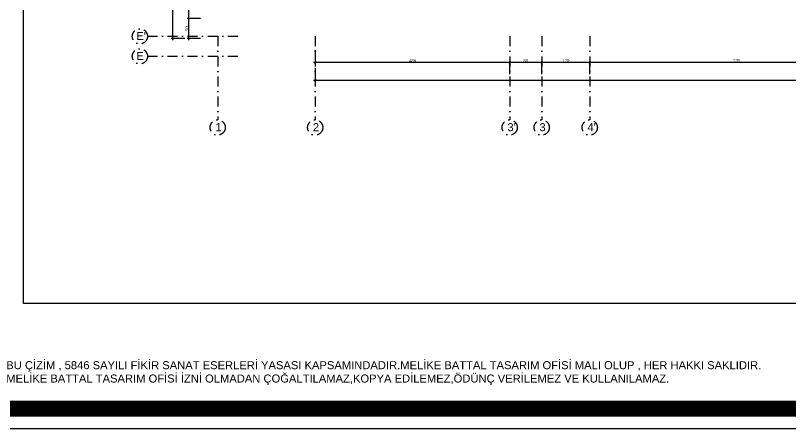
# Model space of a CAD drawing. Header units: millimetres. Extents: x -29311 to -3405, y 28913 to 42880.
# Drawn here: x -19560 to -17624, y 33829 to 34862 of the extents above; entities that cross this region are included whole.
import ezdxf

# ---------------------------------------------------------------- set-up
doc = ezdxf.new("R2010")
doc.units = ezdxf.units.MM
doc.linetypes.add('DASHDOT', pattern=[1, 0.5, -0.25, 0, -0.25])
doc.linetypes.add('DASHDOT2', pattern=[0.5, 0.25, -0.125, 0, -0.125])
for name, color, linetype in [('A-AKS', 57, 'DASHDOT'), ('A-AKS.', 57, 'DASHDOT2'), ('Yazılar', 253, 'Continuous')]:
    doc.layers.add(name, color=color, linetype=linetype)
doc.layers.add('olcu-plan', color=7, linetype='Continuous', lineweight=20)
doc.styles.get("Standard").update_dxf_attribs({"font": 'arial.ttf'})
doc.styles.add('text1', font='arial.ttf')
doc.styles.add('YAZ-50', font='times.ttf', dxfattribs={"width": 0.9})
doc.dimstyles.new('1-50-plan', dxfattribs={"dimtxt": 8, "dimasz": 6, "dimexe": 4, "dimexo": 4, "dimgap": 0.00625, "dimtad": 1, "dimdec": 0, "dimrnd": 0.0005, "dimzin": 9, "dimdsep": 46, "dimtxsty": 'YAZ-50', "dimblk": 'ARCHTICK', "dimcen": 0.025, "dimdle": 4, "dimadec": 0, "dimazin": 0, "dimtfac": 1, "dimtdec": 0, "dimtmove": 0, "dimatfit": 3, "dimfxl": 30, "dimfxlon": 1, "dimarcsym": 0})

# ---------------------------------------------------------------- blocks, each defined once
blk = doc.blocks.new('ANTET')
at = {"color": 251, "const_width": 20, "elevation": 0}
blk.add_lwpolyline([(-18595.04, -50619.36), (-18595.04, -52600.11), (-14668.24, -52600.11), (-14668.24, -50619.36)], close=True, dxfattribs=at)
at = {"layer": 'Yazılar', "elevation": 0}
for points in [[(-18620.04, -50594.36), (-18620.04, -52625.11), (-14643.24, -52625.11), (-14643.24, -50594.36)], [(-18397.88, -50768.01), (-14785.5, -50768.01), (-14785.5, -52468.87), (-18397.88, -52468.87)]]:
    blk.add_lwpolyline(points, close=True, dxfattribs=at)
at = {"layer": 'Yazılar', "insert": (-18419.53, -52540.96, 0), "char_height": 10, "width": 1677.6011, "attachment_point": 1}
blk.add_mtext('{\\fArial|b0|i0|c162|p34;BU ÇİZİM , 5846 SAYILI FİKİR SANAT ESERLERİ YASASI KAPSAMINDADIR.MELİKE BATTAL TASARIM OFİSİ MALI OLUP , HER HAKKI SAKLIDIR.\\PMELİKE BATTAL TASARIM OFİSİ İZNİ OLMADAN ÇOĞALTILAMAZ,KOPYA EDİLEMEZ,ÖDÜNÇ VERİLEMEZ VE KULLANILAMAZ.}', dxfattribs=at)
blk = doc.blocks.new('_ArchTick')
at = {"color": 0, "linetype": 'ByBlock', "const_width": 0.15}
blk.add_lwpolyline([(-0.5, -0.5), (0.5, 0.5)], dxfattribs=at)
blk = doc.blocks.new('*D421')
at = {"layer": 'DEFPOINTS', "color": 0, "transparency": 16777216}
for p in [(-19055.3, 35374.7), (-19127.9, 34853.8), (-19055.3, 34853.8)]:
    blk.add_point(p, dxfattribs=at)
at = {"layer": 'olcu-plan', "color": 0, "lineweight": -2, "transparency": 16777216}
for p, q in [((-19097.9, 35374.7), (-19131.9, 35374.7)), ((-19127.9, 35378.7), (-19127.9, 34849.8)), ((-19097.9, 34853.8), (-19131.9, 34853.8))]:
    blk.add_line(p, q, dxfattribs=at)
at = {"layer": 'olcu-plan', "color": 0, "lineweight": -2, "transparency": 16777216, "xscale": 6, "yscale": 6, "zscale": 6}
for p, rotation in [((-19127.9, 35374.7), 90), ((-19127.9, 34853.8), 270)]:
    blk.add_blockref('_ArchTick', p, dxfattribs=dict(at, rotation=rotation))
at = {"layer": 'olcu-plan', "color": 0, "transparency": 16777216, "insert": (-19132, 35114.3), "char_height": 8, "attachment_point": 5, "rotation": 90, "style": 'YAZ-50'}
blk.add_mtext('521', dxfattribs=at)
blk = doc.blocks.new('*D422')
at = {"layer": 'DEFPOINTS', "color": 0, "transparency": 16777216}
for p in [(-19055.3, 34853.8), (-19127.9, 34803.8), (-18805.2, 34803.8)]:
    blk.add_point(p, dxfattribs=at)
at = {"layer": 'olcu-plan', "color": 0, "lineweight": -2, "transparency": 16777216}
for p, q in [((-19097.9, 34853.8), (-19131.9, 34853.8)), ((-19127.9, 34857.8), (-19127.9, 34799.8)), ((-19097.9, 34803.8), (-19131.9, 34803.8))]:
    blk.add_line(p, q, dxfattribs=at)
at = {"layer": 'olcu-plan', "color": 0, "lineweight": -2, "transparency": 16777216, "xscale": 6, "yscale": 6, "zscale": 6}
for p, rotation in [((-19127.9, 34853.8), 90), ((-19127.9, 34803.8), 270)]:
    blk.add_blockref('_ArchTick', p, dxfattribs=dict(at, rotation=rotation))
at = {"layer": 'olcu-plan', "color": 0, "transparency": 16777216, "insert": (-19132, 34828.8), "char_height": 8, "attachment_point": 5, "rotation": 90, "style": 'YAZ-50'}
blk.add_mtext('50', dxfattribs=at)
blk = doc.blocks.new('*D423')
at = {"layer": 'DEFPOINTS', "color": 0, "transparency": 16777216}
for p in [(-19055.3, 36908.8), (-19167.8, 34803.8), (-18805.2, 34803.8)]:
    blk.add_point(p, dxfattribs=at)
at = {"layer": 'olcu-plan', "color": 0, "lineweight": -2, "transparency": 16777216}
for p, q in [((-19137.8, 36908.8), (-19171.8, 36908.8)), ((-19167.8, 36912.8), (-19167.8, 34799.8)), ((-19137.8, 34803.8), (-19171.8, 34803.8))]:
    blk.add_line(p, q, dxfattribs=at)
at = {"layer": 'olcu-plan', "color": 0, "lineweight": -2, "transparency": 16777216, "xscale": 6, "yscale": 6, "zscale": 6}
for p, rotation in [((-19167.8, 36908.8), 90), ((-19167.8, 34803.8), 270)]:
    blk.add_blockref('_ArchTick', p, dxfattribs=dict(at, rotation=rotation))
at = {"layer": 'olcu-plan', "color": 0, "transparency": 16777216, "insert": (-19171.8, 35856.3), "char_height": 8, "attachment_point": 5, "rotation": 90, "style": 'YAZ-50'}
blk.add_mtext('2105', dxfattribs=at)
blk = doc.blocks.new('*D424')
at = {"layer": 'DEFPOINTS', "color": 0, "transparency": 16777216}
for p in [(-18811.7, 34795.5), (-18325.7, 34744.7), (-18325.7, 34484.3)]:
    blk.add_point(p, dxfattribs=at)
at = {"layer": 'olcu-plan', "color": 0, "lineweight": -2, "transparency": 16777216}
for p, q in [((-18811.7, 34774.7), (-18811.7, 34740.7)), ((-18815.7, 34744.7), (-18321.7, 34744.7)), ((-18325.7, 34714.7), (-18325.7, 34748.7))]:
    blk.add_line(p, q, dxfattribs=at)
at = {"layer": 'olcu-plan', "color": 0, "lineweight": -2, "transparency": 16777216, "xscale": 6, "yscale": 6, "zscale": 6, "rotation": 180}
blk.add_blockref('_ArchTick', (-18811.7, 34744.7), dxfattribs=at)
at = {"layer": 'olcu-plan', "color": 0, "lineweight": -2, "transparency": 16777216, "xscale": 6, "yscale": 6, "zscale": 6}
blk.add_blockref('_ArchTick', (-18325.7, 34744.7), dxfattribs=at)
at = {"layer": 'olcu-plan', "color": 0, "transparency": 16777216, "insert": (-18568.7, 34748.7), "char_height": 8, "attachment_point": 5, "style": 'YAZ-50'}
blk.add_mtext('486', dxfattribs=at)
blk = doc.blocks.new('*D425')
at = {"layer": 'DEFPOINTS', "color": 0, "transparency": 16777216}
for p in [(-18245.7, 34744.7), (-18325.7, 34484.3), (-18245.7, 34484.3)]:
    blk.add_point(p, dxfattribs=at)
at = {"layer": 'olcu-plan', "color": 0, "lineweight": -2, "transparency": 16777216}
for p, q in [((-18329.7, 34744.7), (-18241.7, 34744.7)), ((-18325.7, 34714.7), (-18325.7, 34748.7)), ((-18245.7, 34714.7), (-18245.7, 34748.7))]:
    blk.add_line(p, q, dxfattribs=at)
at = {"layer": 'olcu-plan', "color": 0, "lineweight": -2, "transparency": 16777216, "xscale": 6, "yscale": 6, "zscale": 6, "rotation": 180}
blk.add_blockref('_ArchTick', (-18325.7, 34744.7), dxfattribs=at)
at = {"layer": 'olcu-plan', "color": 0, "lineweight": -2, "transparency": 16777216, "xscale": 6, "yscale": 6, "zscale": 6}
blk.add_blockref('_ArchTick', (-18245.7, 34744.7), dxfattribs=at)
at = {"layer": 'olcu-plan', "color": 0, "transparency": 16777216, "insert": (-18285.7, 34748.7), "char_height": 8, "attachment_point": 5, "style": 'YAZ-50'}
blk.add_mtext('80', dxfattribs=at)
blk = doc.blocks.new('*D426')
at = {"layer": 'DEFPOINTS', "color": 0, "transparency": 16777216}
for p in [(-18125.7, 34744.7), (-18245.7, 34484.3), (-18125.7, 34489)]:
    blk.add_point(p, dxfattribs=at)
at = {"layer": 'olcu-plan', "color": 0, "lineweight": -2, "transparency": 16777216}
for p, q in [((-18249.7, 34744.7), (-18121.7, 34744.7)), ((-18245.7, 34714.7), (-18245.7, 34748.7)), ((-18125.7, 34714.7), (-18125.7, 34748.7))]:
    blk.add_line(p, q, dxfattribs=at)
at = {"layer": 'olcu-plan', "color": 0, "lineweight": -2, "transparency": 16777216, "xscale": 6, "yscale": 6, "zscale": 6, "rotation": 180}
blk.add_blockref('_ArchTick', (-18245.7, 34744.7), dxfattribs=at)
at = {"layer": 'olcu-plan', "color": 0, "lineweight": -2, "transparency": 16777216, "xscale": 6, "yscale": 6, "zscale": 6}
blk.add_blockref('_ArchTick', (-18125.7, 34744.7), dxfattribs=at)
at = {"layer": 'olcu-plan', "color": 0, "transparency": 16777216, "insert": (-18185.7, 34748.7), "char_height": 8, "attachment_point": 5, "style": 'YAZ-50'}
blk.add_mtext('120', dxfattribs=at)
blk = doc.blocks.new('*D427')
at = {"layer": 'DEFPOINTS', "color": 0, "transparency": 16777216}
for p in [(-17391.2, 34744.7), (-17391.2, 34513.6), (-18125.7, 34489)]:
    blk.add_point(p, dxfattribs=at)
at = {"layer": 'olcu-plan', "color": 0, "lineweight": -2, "transparency": 16777216}
for p, q in [((-18129.7, 34744.7), (-17387.2, 34744.7)), ((-18125.7, 34714.7), (-18125.7, 34748.7)), ((-17391.2, 34714.7), (-17391.2, 34748.7))]:
    blk.add_line(p, q, dxfattribs=at)
at = {"layer": 'olcu-plan', "color": 0, "lineweight": -2, "transparency": 16777216, "xscale": 6, "yscale": 6, "zscale": 6, "rotation": 180}
blk.add_blockref('_ArchTick', (-18125.7, 34744.7), dxfattribs=at)
at = {"layer": 'olcu-plan', "color": 0, "lineweight": -2, "transparency": 16777216, "xscale": 6, "yscale": 6, "zscale": 6}
blk.add_blockref('_ArchTick', (-17391.2, 34744.7), dxfattribs=at)
at = {"layer": 'olcu-plan', "color": 0, "transparency": 16777216, "insert": (-17758.5, 34748.8), "char_height": 8, "attachment_point": 5, "style": 'YAZ-50'}
blk.add_mtext('735', dxfattribs=at)
blk = doc.blocks.new('*D441')
at = {"layer": 'DEFPOINTS', "color": 0, "transparency": 16777216}
for p in [(-18811.7, 34795.5), (-13798.7, 34795.5), (-13798.7, 34699.7)]:
    blk.add_point(p, dxfattribs=at)
at = {"layer": 'olcu-plan', "color": 0, "lineweight": -2, "transparency": 16777216}
for p, q in [((-18811.7, 34729.7), (-18811.7, 34695.7)), ((-13798.7, 34729.7), (-13798.7, 34695.7)), ((-18815.7, 34699.7), (-13794.7, 34699.7))]:
    blk.add_line(p, q, dxfattribs=at)
at = {"layer": 'olcu-plan', "color": 0, "lineweight": -2, "transparency": 16777216, "xscale": 6, "yscale": 6, "zscale": 6, "rotation": 180}
blk.add_blockref('_ArchTick', (-18811.7, 34699.7), dxfattribs=at)
at = {"layer": 'olcu-plan', "color": 0, "lineweight": -2, "transparency": 16777216, "xscale": 6, "yscale": 6, "zscale": 6}
blk.add_blockref('_ArchTick', (-13798.7, 34699.7), dxfattribs=at)
at = {"layer": 'olcu-plan', "color": 0, "transparency": 16777216, "insert": (-16305.2, 34703.8), "char_height": 8, "attachment_point": 5, "style": 'YAZ-50'}
blk.add_mtext('5013', dxfattribs=at)
blk = doc.blocks.new('AKS')
at = {"layer": 'A-AKS.', "ltscale": 100}
for p, q in [((-175.3, 50), (50, 50)), ((0, 50), (0, -158.9)), ((243.6, 50), (243.6, -158.9)), ((729.5, 50), (729.5, -158.9)), ((809.5, 50), (809.5, -158.9)), ((929.5, 50), (929.5, -158.9)), ((-175.3, 0), (50, 0))]:
    blk.add_line(p, q, dxfattribs=at)
for centre in [(-194.3, 50), (-194.3, 0), (0, -177.9), (243.6, -177.9), (729.5, -177.9), (809.5, -177.9), (929.5, -177.9)]:
    blk.add_circle(centre, 19, dxfattribs=at)
at = {"layer": 'A-AKS.', "ltscale": 100, "char_height": 20, "width": 18.894, "attachment_point": 1, "style": 'text1'}
for s, insert in [("E'", (-203.2, 60.8)), ('E', (-203.2, 10.8)), ('1', (-5.8, -167.1)), ('2', (237.8, -167.1)), ("3'", (723.8, -167.1)), ('3', (803.8, -167.1)), ("4'", (923.8, -167.1))]:
    blk.add_mtext(s, dxfattribs=dict(at, insert=insert))

msp = doc.modelspace()

# ---------------------------------------------------------------- block references
at = {"xscale": 2, "yscale": 2, "zscale": 2}
msp.add_blockref('ANTET', (17255.54, 139079.37, 0), dxfattribs=at)
at = {"layer": 'A-AKS'}
msp.add_blockref('AKS', (-19055.29, 34759.57), dxfattribs=at)

# ---------------------------------------------------------------- dimensions: what is measured, and where the dimension line sits
at = {"layer": 'olcu-plan'}
for base, p1, p2, picture, middle in [((-19167.77, 34803.85), (-19055.29, 36908.8), (-18805.18, 34803.85), '*D423', (-19171.84, 35856.32)), ((-19127.91, 34853.85), (-19055.29, 35374.66), (-19055.29, 34853.85), '*D421', (-19131.99, 35114.26)), ((-19127.91, 34803.85), (-19055.29, 34853.85), (-18805.18, 34803.85), '*D422', (-19131.99, 34828.85))]:
    dim = msp.add_linear_dim(base=base, p1=p1, p2=p2, angle=90, dimstyle='1-50-plan', dxfattribs=at)
    dim.commit()
    dim.dimension.update_dxf_attribs({"geometry": picture, "text_midpoint": middle})
for base, p1, p2, picture, middle in [((-18325.74, 34744.67), (-18811.7, 34795.51), (-18325.74, 34484.26), '*D424', (-18568.72, 34748.75)), ((-13798.7, 34699.74), (-18811.7, 34795.51), (-13798.7, 34795.51), '*D441', (-16305.2, 34703.82)), ((-18245.74, 34744.67), (-18325.74, 34484.26), (-18245.74, 34484.26), '*D425', (-18285.74, 34748.75)), ((-18125.74, 34744.67), (-18245.74, 34484.26), (-18125.74, 34489.01), '*D426', (-18185.74, 34748.75)), ((-17391.2394, 34744.6698), (-18125.7429, 34489.0086), (-17391.2394, 34513.5592), '*D427', (-17758.4911, 34748.7568))]:
    dim = msp.add_linear_dim(base=base, p1=p1, p2=p2, dimstyle='1-50-plan', dxfattribs=at)
    dim.commit()
    dim.dimension.update_dxf_attribs({"geometry": picture, "text_midpoint": middle})

doc.saveas('drawing.dxf')
